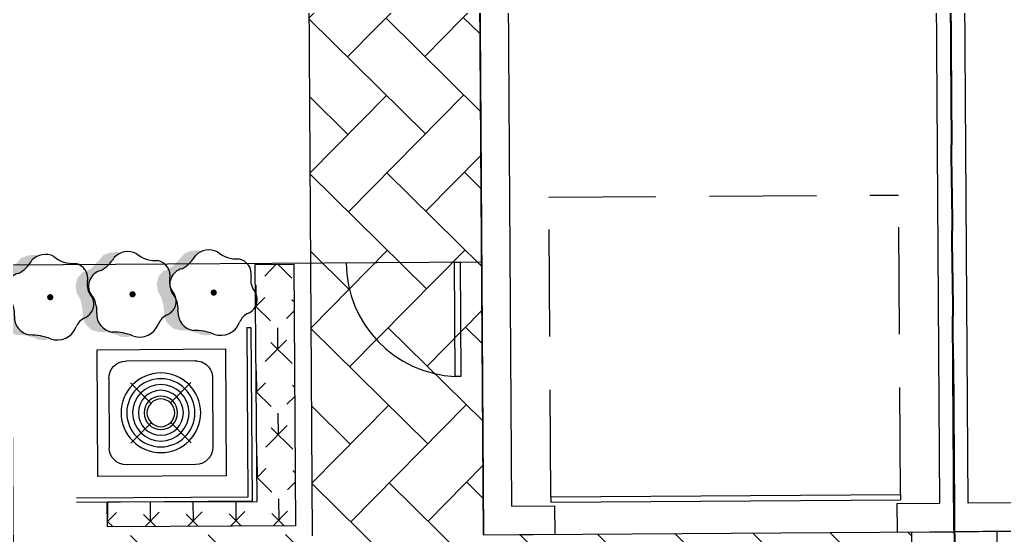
# Model space of a CAD drawing. Header units: feet. Extents: x 919634 to 928945, y 707022 to 708026.
# Drawn here: x 920428.29 to 920451.3, y 707523.48 to 707535.53 of the extents above; entities that cross this region are included whole.
import ezdxf

# ---------------------------------------------------------------- set-up
doc = ezdxf.new("R2010")
doc.units = ezdxf.units.FT
doc.header["$LTSCALE"] = 20
doc.header["$MEASUREMENT"] = 0
doc.linetypes.add('Site Plan$0$HIDDEN2', pattern=[0.1875, 0.125, -0.0625])
doc.linetypes.add('Site Plan$0$PHANTOM2', pattern=[1.25, 0.625, -0.125, 0.125, -0.125, 0.125, -0.125])
for name, color, linetype in [('-u-site-xref', 7, 'Continuous'), ('Site Plan$0$-u-site-bldg_interior', 252, 'Continuous'), ('Site Plan$0$-u-site-fence', 4, 'Site Plan$0$FENCELINE1'), ('Site Plan$0$A-DOOR-EXT_WINDOWS', 253, 'Continuous'), ('Site Plan$0$A-HVAC-EXT', 253, 'Continuous'), ('Site Plan$0$SP-BLDG-ROOF ABOVE', 4, 'Site Plan$0$HIDDEN2'), ('Site Plan$0$SP-LOT PAVERS', 254, 'Continuous'), ('x-RL TH6-LP Block$0$LK-SHRB-035M', 253, 'Continuous'), ('x-RL TH6-LP Block$0$LK-SHRB-TRNK', 253, 'Continuous'), ('x-RL TH6-LP Block$0$LP-PATT-SHAR', 253, 'Continuous'), ('x-RL TH6-LP Block$0$LP-SHAR-BRDR-CONT', 253, 'Continuous'), ('x-RL TH6-LP Block$0$LP-SHRB', 253, 'Continuous')]:
    doc.layers.add(name, color=color, linetype=linetype)
for name, color, linetype, lineweight in [('Site Plan$0$SP-LOT LINES', 252, 'Site Plan$0$PHANTOM2', 40), ('Site Plan$0$SP-SIDEWALK', 2, 'Continuous', 25), ('SP-BUILDING-FOOTPRINT', 1, 'Continuous', 25)]:
    doc.layers.add(name, color=color, linetype=linetype, lineweight=lineweight)
doc.layers.add('x-RL TH6-LP Block$0$LK-SHRB-SHAD', color=253, linetype='Continuous', plot=False)
doc.layers.get('-u-site-xref').off()
doc.linetypes.add('Site Plan$0$FENCELINE1', pattern='A,0.25,-0.1,[133,ltypeshp.shx,S=0.1,R=0,X=-0.1,Y=0],-0.1,1', length=1.45)
pattern_1 = [(315.4182178492434, (4.999891299521551, 0.0329695928376168), (1.810145136983853, 0.01321298806884015), [3.84, -1.28]), (45.41821784924338, (5.911570362129707, -0.8654964817005141), (1.810145136983853, 0.01321298806884), [3.84, -1.28])]

# ---------------------------------------------------------------- blocks, each defined once
blk = doc.blocks.new('Site Plan$0$A$C11AE1C12')
at = {"layer": 'Site Plan$0$A-HVAC-EXT'}
for p, q in [((44.00000011394877, 44.54105635897122), (1.139487721957266e-07, 44.54105635897122)), ((1.139487721957266e-07, 44.54105635897122), (1.139487721957266e-07, 2.501133167243097e-06)), ((44.00000011394877, 2.501133167243097e-06), (44.00000011394877, 44.54105635897122)), ((34.00000011394877, 40.00000250113317), (10.00000011394877, 40.00000250113317)), ((4.000000113948772, 34.00000250113317), (4.000000113948772, 10.00000250113317)), ((18.5977306969362, 25.40227191814392), (11.52666288505861, 32.47333973002787)), ((25.40226953096135, 25.40227191814392), (32.47333734284621, 32.47333973002787)), ((40.00000011394877, 34.00000250113317), (40.00000011394877, 10.00000250113317)), ((11.52666288505861, 11.52666527223846), (18.5977306969362, 18.59773308412241)), ((32.47333734284621, 11.52666527223846), (25.40226953096135, 18.59773308412241)), ((34.00000011394877, 4.000002501133167), (10.00000011394877, 4.000002501133167)), ((1.139487721957266e-07, 2.501133167243097e-06), (44.00000011394877, 2.501133167243097e-06))]:
    blk.add_line(p, q, dxfattribs=at)
for radius in [13.81153555240985, 11.81153555240985, 9.81153555240985, 7.81153555240985, 5.81153555240985, 4.81153555240985]:
    blk.add_circle((22.00000011394877, 22.00000250113317), radius, dxfattribs=at)
for centre, start, end in [((10.00000011394877, 34.00000250113317), 90, 180), ((34.00000011394877, 34.00000250113317), 0, 90), ((10.00000011394877, 10.00000250113317), 180, 270), ((34.00000011394877, 10.00000250113317), 270, 0)]:
    blk.add_arc(centre, 6, start, end, dxfattribs=at)
blk = doc.blocks.new('Site Plan$0$A$C05C92244')
at = {"layer": 'Site Plan$0$A-DOOR-EXT_WINDOWS'}
blk.add_lwpolyline([(32.00389335552609, 32.04769828175449), (32.00389335552609, 0.04381521808500111), (30.40369920234298, 0.04381521808500111), (30.40369920234298, 32.04769828175449)], close=True, dxfattribs=at)
blk.add_arc((32.07979910527501, 32.07980389018303), 32.07980487913881, 180.0573418751565, 267.0050566959838, dxfattribs=at)
blk = doc.blocks.new('Site Plan')
at = {"layer": 'Site Plan$0$SP-LOT PAVERS'}
h = blk.add_hatch(dxfattribs=at)
h.set_pattern_fill('AR-HBONE', color=256, scale=0.32, angle=-89.58178215075662)
h.set_pattern_definition(pattern_1)
h.paths.add_polyline_path([(920470.123947991, 707523.7336559321), (920470.2544560039, 707503.7340414271), (920451.2548605248, 707503.6100590647), (920451.1246747758, 707523.570314048), (920461.1245246998, 707523.635568333), (920460.9922571497, 707543.8851363609), (920471.6587608678, 707543.9547409129), (920471.6870372839, 707539.6215401548), (920465.0205611553, 707539.5780378886), (920465.1241669917, 707523.701029729)])
h = blk.add_hatch(dxfattribs=at)
h.set_pattern_fill('AR-HBONE', color=256, scale=0.32, angle=-89.58178215075662)
h.set_pattern_definition(pattern_1)
h.paths.add_polyline_path([(920430.1209124555, 707523.4726150662), (920430.2552436795, 707503.4730255099), (920449.25490234, 707503.5971256745), (920449.124717357, 707523.557263273), (920439.1248008957, 707523.4920085538), (920438.9925950991, 707543.7415769846), (920428.3261580808, 707543.6719728678), (920428.3544989108, 707539.3387322123), (920435.0209750395, 707539.3822344785), (920435.1245806129, 707523.5052666351)])
at = {"layer": 'Site Plan$0$-u-site-bldg_interior'}
for p, q in [((920449.7869545071, 707524.2282655797, 1.216385633745747e-07), (920449.4212116434, 707580.2664354418, 1.216385633745747e-07)), ((920450.453734874, 707524.2326166725, 1.216385633745747e-07), (920450.0879920103, 707580.2707865346, 1.216385633745747e-07)), ((920439.124865198, 707523.4920089734, 1.216385633745747e-07), (920439.0161972857, 707540.1348972355, 1.216385633745747e-07)), ((920439.7871674128, 707524.1630117047, 1.216385633745747e-07), (920439.6828497588, 707540.1392474939, 1.216385633745747e-07)), ((920440.7024551074, 707524.3773222077, 1.216385633745747e-07), (920448.868947901, 707524.4306128722, 1.216385633745747e-07)), ((920440.7024551074, 707524.3773222077, 1.216385633745747e-07), (920440.7032707807, 707524.252324869, 1.216385633745747e-07)), ((920440.7032707807, 707524.252324869, 1.216385633745747e-07), (920448.8697635744, 707524.3056155336, 1.216385633745747e-07)), ((920448.868947901, 707524.4306128722, 1.216385633745747e-07), (920448.8697635744, 707524.3056155336, 1.216385633745747e-07)), ((920439.7871674128, 707524.1630117047, 1.216385633745747e-07), (920440.7871461222, 707524.1695370921, 1.216385633745747e-07)), ((920440.7871461222, 707524.1695370921, 1.216385633745747e-07), (920440.7914963806, 707523.5028846193, 1.216385633745747e-07)), ((920448.7869757976, 707524.2217401922, 1.216385633745747e-07), (920449.7869545071, 707524.2282655797, 1.216385633745747e-07)), ((920448.7869757976, 707524.2217401922, 1.216385633745747e-07), (920448.791326056, 707523.5550877192, 1.216385633745747e-07)), ((920451.4537135835, 707524.23914206, 1.216385633745747e-07), (920450.453734874, 707524.2326166725, 1.216385633745747e-07)), ((920439.124865198, 707523.4920089734, 1.216385633745747e-07), (920440.7914963806, 707523.5028846193, 1.216385633745747e-07)), ((920448.791326056, 707523.5550877192, 1.216385633745747e-07), (920450.1246310018, 707523.5637882359, 1.216385633745747e-07)), ((920451.4580638418, 707523.5724895871, 1.216385633745747e-07), (920450.124758896, 707523.5637890705, 1.216385633745747e-07))]:
    blk.add_line(p, q, dxfattribs=at)
at = {"layer": 'Site Plan$0$-u-site-fence', "ltscale": 0.15}
blk.add_line((920439.0833590649, 707529.8616453941, 1.216385674786611e-07), (920428.0836721228, 707529.7898666462, 1.216385674786611e-07), dxfattribs=at)
at = {"layer": 'Site Plan$0$SP-BLDG-ROOF ABOVE'}
for p, q in [((920440.6567773948, 707531.3771731737, 1.216385633745747e-07), (920448.8232701884, 707531.4304638383, 1.216385633745747e-07)), ((920448.868947901, 707524.4306128722, 1.216385633745747e-07), (920448.8232701884, 707531.4304638383, 1.216385633745747e-07)), ((920440.7024551074, 707524.3773222077, 1.216385633745747e-07), (920440.6567773948, 707531.3771731737, 1.216385633745747e-07))]:
    blk.add_line(p, q, dxfattribs=at)
at = {"layer": 'Site Plan$0$SP-LOT LINES', "ltscale": 0.4, "elevation": 1.216385674786611e-07}
for points in [[(920449.6414953902, 707597.6015323638), (920471.6410269977, 707597.7450908888), (920472.2544134229, 707503.7470922022), (920450.2548818154, 707503.6035336772)], [(920449.6414953902, 707597.6015323638), (920427.6419637827, 707597.4579738388), (920428.2553502079, 707503.4599751522), (920450.2548818154, 707503.6035336772)]]:
    blk.add_lwpolyline(points, close=True, dxfattribs=at)
at = {"layer": 'Site Plan$0$SP-LOT LINES', "ltscale": 0.4, "elevation": -0.0002835564670585764}
blk.add_lwpolyline([(920449.6369344163, 707597.6001812386), (920450.2567582887, 707503.6029030458)], dxfattribs=at)
at = {"layer": 'Site Plan$0$SP-SIDEWALK'}
for p, q in [((920435.0209750395, 707539.3822344785, 1.216385633745747e-07), (920435.1248374567, 707523.4659067636, 1.216385675791125e-07)), ((920433.593138279, 707528.3360347897, 1.216385676412733e-07), (920433.69313615, 707528.3366873284, 1.216385676412733e-07)), ((920433.593138279, 707528.3360347897, 1.216385676412733e-07), (920433.6190006905, 707524.3727665772, 1.216385676412733e-07)), ((920433.69313615, 707528.3366873284, 1.216385676412733e-07), (920433.7196511002, 707524.273421245, 1.216385676412733e-07)), ((920433.6190006905, 707524.3727665772, 1.216385676412733e-07), (920429.6190288614, 707524.3466646553, 1.216385676412733e-07)), ((920433.7196511002, 707524.273421245, 1.216385676412733e-07), (920429.6196814001, 707524.2466667843, 1.216385676412733e-07)), ((920449.124717357, 707523.5572632732, 1.216385633032633e-07), (920449.254903106, 707503.5970082897, 1.216385674786611e-07)), ((920451.1246747758, 707523.5703140481, 1.216385633032633e-07), (920451.2548605248, 707503.6100590647, 1.216385674786611e-07))]:
    blk.add_line(p, q, dxfattribs=at)
at = {"layer": 'Site Plan$0$-u-site-fence', "xscale": 0.08333333333333331, "yscale": 0.08333333333333331, "zscale": 0.08333333333333331, "rotation": 0.3738798169185573}
blk.add_blockref('Site Plan$0$A$C05C92244', (920435.9338102416, 707527.1703945459, 1.216385674786611e-07), dxfattribs=at)
at = {"layer": 'Site Plan$0$A-HVAC-EXT', "extrusion": (0, 0, -1), "xscale": 0.06735359270068558, "yscale": 0.06735359270068558, "zscale": -0.06735359270068556, "rotation": 89.62612018308143}
blk.add_blockref('Site Plan$0$A$C11AE1C12', (-920430.1158123454, 707524.8499170669, -1.216385676412733e-07), dxfattribs=at)
blk = doc.blocks.new('x-RL TH6-LP Block$0$SHRUB-LRG-003')
at = {"layer": 'x-RL TH6-LP Block$0$LK-SHRB-SHAD'}
blk.add_hatch(color=256, dxfattribs=at).paths.add_polyline_path([(0.5823448908860502, 0.3294315330898989), (0.5474295743357604, 0.3798421583341067), (0.4893238386986631, 0.4296183674934504), (0.400550371658305, 0.4519936910694149), (0.3208870769566605, 0.4544816724315837), (0.2860343821121365, 0.4594576421304382), (0.2561606452339937, 0.4694095780408851), (0.2486922110144558, 0.4718975594030503), (0.1889447372581845, 0.4868254650123554), (0.1590710003800417, 0.5067293333459943), (0.11923935302916, 0.511705303044856), (0.1018130083369986, 0.5141932878942725), (0.07193927145885759, 0.5141932878942725), (0.007212845196280071, 0.5017533671343983), (0.08312134347994338, 0.472746950344888, 0.0648646510172338), (0.2481422112722598, 0.4529773142842117, -0.006063235190741959), (0.2533806476452352, 0.4520754065480297), (0.2561606452339902, 0.4519936910694149), (0.2585664089195543, 0.4510528702587173, -0.1298769770943451), (0.3586502616521212, 0.400835352371999), (0.368187158527018, 0.3947700604561533), (0.4129977638442224, 0.342522399541739), (0.4175474829881125, 0.3167561325976109, -0.1111018158062776), (0.4322477985017148, 0.2216692041627049, 0.003608637105293954), (0.431885593835192, 0.2171288508789928), (0.4421116295042538, 0.1115232379830715, 0.01201918114312195), (0.4464416540740839, 0.0969859283029848), (0.4827031480732327, 0.02903643405529621), (0.4970634082651255, 0.001177367000945395, 0.007063647914282343), (0.5026189744786382, -0.00579533988766201, -0.04880061465009704), (0.518194794484776, -0.03981776106626), (0.5250242771372431, -0.05306703459047668), (0.5250242771372431, -0.06513047457167076, -0.09793779078480093), (0.5250242771372431, -0.1396888812866095), (0.5250242771372431, -0.1575623564192981), (0.5158012560104854, -0.1715592789416718, -0.1076578746823846), (0.4707952584374393, -0.2398607012645968), (0.4578083691614321, -0.2595696968859471), (0.370676634780164, -0.2919134859794639), (0.2686080374199129, -0.3665530000769373), (0.2138395216300193, -0.4511444535721196), (0.1441341374010587, -0.5009041296371031), (0.1864552610050332, -0.51085606554755), (0.258650126947229, -0.5058800993359576), (0.344995822146057, -0.4763531505789693), (0.4105082821309782, -0.4038727588693121), (0.5001294927654047, -0.3118173578003578), (0.6071770480920389, -0.2620576782481194), (0.6619994876735564, -0.2016774924870717), (0.6854234018013692, -0.1064774068995753), (0.6719034798147039, -0.01823526064753622), (0.6270928744974942, 0.06138022314879166), (0.6046875718388893, 0.1658755449776095), (0.597219137619355, 0.2629069157454111)])
at = {"layer": 'x-RL TH6-LP Block$0$LK-SHRB-035M'}
for centre, radius, start, end in [((-0.08377323303944628, 0.2740128446012911), 0.2410148314504328, 69.66030257962692, 159.1136661743777), ((0.2415069132607339, 1.096206151856169), 0.643263060235758, 247.94846777484, 270.5910199691075), ((-0.4874905437243253, 0.4274506444509889), 0.1908777990837059, 291.9961274456699, 339.2865678889345), ((0.2135752346658641, 0.2365424991404126), 0.219177793304975, 356.1089469460938, 80.92588036899473), ((-0.344252865652015, 0.08553475810634126), 0.1798612492954901, 113.5090499786346, 209.6004086586038), ((0.7466102499786107, 0.1943064552262719), 0.315551059145618, 175.025396269356, 219.3558172424028), ((-0.6576237495174588, -0.1441039940954916), 0.2108728950657779, 348.5773534052316, 41.88863027199043), ((0.3365289680545622, -0.1024096779291419), 0.1921463519017287, 283.2700858267119, 30.18650749245084), ((-0.2650016799213013, -0.2198436052661243), 0.189005064244361, 169.6436695143775, 258.5100727003759), ((0.5861506970211963, -0.6644766057150449), 0.4288702278534303, 119.0130174089596, 149.3178692318652), ((-0.2765590912944358, -0.7487424786725079), 0.3446705058437789, 48.53128869969252, 94.3414469668017), ((0.05444515316131593, -0.2900011770142932), 0.2252759235935523, 242.8610345167374, 316.301893373953)]:
    blk.add_arc(centre, radius, start, end, dxfattribs=at)
at = {"layer": 'x-RL TH6-LP Block$0$LK-SHRB-TRNK', "const_width": 0.0375}
blk.add_lwpolyline([(-0.01875000000000071, 0, 1), (0.01875000000000071, 0, 1)], format="xyb", close=True, dxfattribs=at)
blk = doc.blocks.new('x-RL TH6-LP Block', base_point=(1241.69948305884, -21.8293156442694))
at = {"layer": 'x-RL TH6-LP Block$0$LP-PATT-SHAR'}
h = blk.add_hatch(dxfattribs=at)
h.set_pattern_fill('LAFX-A435-CHAINLINK', color=256, scale=10, pattern_type=2)
h.set_pattern_definition([(45, (1332.422189784922, 45.85677335253356), (0, 10.0000000000064), [0.7071099999999999, -13.4350288425]), (45, (1330.422189784922, 45.85677335253356), (0, 10.0000000000064), [0.7071099999999999, -13.4350288425]), (45, (1332.422189784922, 47.85677335253356), (0, 10.0000000000064), [0.7071099999999999, -13.4350288425]), (45, (1331.922189784922, 48.85677335253356), (0, 10.0000000000064), [0.7071099999999999, -13.4350288425]), (45, (1328.422189784922, 45.85677335253356), (0, 10.0000000000064), [0.7071099999999999, -13.4350288425]), (45, (1330.422189784922, 47.85677335253356), (0, 10.0000000000064), [0.7071099999999999, -13.4350288425]), (45, (1332.422189784922, 49.85677335253356), (0, 10.0000000000064), [0.7071099999999999, -13.4350288425]), (45, (1330.922189784922, 48.85677335253356), (0, 10.0000000000064), [0.7071099999999999, -13.4350288425]), (45, (1331.922189784922, 50.85677335253356), (0, 10.0000000000064), [0.7071099999999999, -13.4350288425]), (45, (1329.922189784922, 48.85677335253356), (0, 10.0000000000064), [0.7071099999999999, -13.4350288425]), (45, (1328.422189784922, 47.85677335253356), (0, 10.0000000000064), [0.7071099999999999, -13.4350288425]), (45, (1330.422189784922, 49.85677335253356), (0, 10.0000000000064), [0.7071099999999999, -13.4350288425]), (45, (1332.422189784922, 51.85677335253356), (0, 10.0000000000064), [0.7071099999999999, -13.4350288425]), (45, (1328.922189784922, 48.85677335253356), (0, 10.0000000000064), [0.7071099999999999, -13.4350288425]), (45, (1330.922189784922, 50.85677335253356), (0, 10.0000000000064), [0.7071099999999999, -13.4350288425]), (45, (1329.922189784922, 50.85677335253356), (0, 10.0000000000064), [0.7071099999999999, -13.4350288425]), (45, (1331.922189784922, 52.85677335253356), (0, 10.0000000000064), [0.7071099999999999, -13.4350288425]), (45, (1328.422189784922, 49.85677335253356), (0, 10.0000000000064), [0.7071099999999999, -13.4350288425]), (45, (1330.422189784922, 51.85677335253356), (0, 10.0000000000064), [0.7071099999999999, -13.4350288425]), (45, (1328.922189784922, 50.85677335253356), (0, 10.0000000000064), [0.7071099999999999, -13.4350288425]), (45, (1330.922189784922, 52.85677335253356), (0, 10.0000000000064), [0.7071099999999999, -13.4350288425]), (45, (1331.922189784922, 54.85677335253356), (0, 10.0000000000064), [0.7071099999999999, -13.4350288425]), (45, (1329.922189784922, 52.85677335253356), (0, 10.0000000000064), [0.7071099999999999, -13.4350288425]), (45, (1328.422189784922, 51.85677335253356), (0, 10.0000000000064), [0.7071099999999999, -13.4350288425]), (45, (1328.922189784922, 52.85677335253356), (0, 10.0000000000064), [0.7071099999999999, -13.4350288425]), (45, (1330.922189784922, 54.85677335253356), (0, 10.0000000000064), [0.7071099999999999, -13.4350288425]), (45, (1329.922189784922, 54.85677335253356), (0, 10.0000000000064), [0.7071099999999999, -13.4350288425]), (45, (1328.422189784922, 53.85677335253356), (0, 10.0000000000064), [0.7071099999999999, -13.4350288425]), (45, (1328.922189784922, 54.85677335253356), (0, 10.0000000000064), [0.7071099999999999, -13.4350288425]), (45, (1327.422189784922, 53.85677335253356), (0, 10.0000000000064), [0.7071099999999999, -13.4350288425]), (45, (1331.922189784922, 46.85677335253356), (0, 10.0000000000064), [0.7071099999999999, -13.4350288425]), (45, (1330.922189784922, 46.85677335253356), (0, 10.0000000000064), [0.7071099999999999, -13.4350288425]), (45, (1329.922189784922, 46.85677335253356), (0, 10.0000000000064), [0.7071099999999999, -13.4350288425]), (45, (1328.922189784922, 46.85677335253356), (0, 10.0000000000064), [0.7071099999999999, -13.4350288425]), (45, (1327.422189784922, 45.85677335253356), (0, 10.0000000000064), [0.7071099999999999, -13.4350288425]), (45, (1326.422189784922, 45.85677335253356), (0, 10.0000000000064), [0.7071099999999999, -13.4350288425]), (45, (1327.422189784922, 47.85677335253356), (0, 10.0000000000064), [0.7071099999999999, -13.4350288425]), (45, (1325.422189784922, 45.85677335253356), (0, 10.0000000000064), [0.7071099999999999, -13.4350288425]), (45, (1327.922189784922, 48.85677335253356), (0, 10.0000000000064), [0.7071099999999999, -13.4350288425]), (45, (1326.422189784922, 47.85677335253356), (0, 10.0000000000064), [0.7071099999999999, -13.4350288425]), (45, (1324.422189784922, 45.85677335253356), (0, 10.0000000000064), [0.7071099999999999, -13.4350288425]), (45, (1326.922189784922, 48.85677335253356), (0, 10.0000000000064), [0.7071099999999999, -13.4350288425]), (45, (1327.422189784922, 49.85677335253356), (0, 10.0000000000064), [0.7071099999999999, -13.4350288425]), (45, (1325.422189784922, 47.85677335253356), (0, 10.0000000000064), [0.7071099999999999, -13.4350288425]), (45, (1323.422189784922, 45.85677335253356), (0, 10.0000000000064), [0.7071099999999999, -13.4350288425]), (45, (1327.922189784922, 50.85677335253356), (0, 10.0000000000064), [0.7071099999999999, -13.4350288425]), (45, (1325.922189784922, 48.85677335253356), (0, 10.0000000000064), [0.7071099999999999, -13.4350288425]), (45, (1326.422189784922, 49.85677335253356), (0, 10.0000000000064), [0.7071099999999999, -13.4350288425]), (45, (1324.422189784922, 47.85677335253356), (0, 10.0000000000064), [0.7071099999999999, -13.4350288425]), (45, (1326.922189784922, 50.85677335253356), (0, 10.0000000000064), [0.7071099999999999, -13.4350288425]), (45, (1324.922189784922, 48.85677335253356), (0, 10.0000000000064), [0.7071099999999999, -13.4350288425]), (45, (1327.422189784922, 51.85677335253356), (0, 10.0000000000064), [0.7071099999999999, -13.4350288425]), (45, (1325.422189784922, 49.85677335253356), (0, 10.0000000000064), [0.7071099999999999, -13.4350288425]), (45, (1323.422189784922, 47.85677335253356), (0, 10.0000000000064), [0.7071099999999999, -13.4350288425]), (45, (1327.922189784922, 52.85677335253356), (0, 10.0000000000064), [0.7071099999999999, -13.4350288425]), (45, (1325.922189784922, 50.85677335253356), (0, 10.0000000000064), [0.7071099999999999, -13.4350288425]), (45, (1323.922189784922, 48.85677335253356), (0, 10.0000000000064), [0.7071099999999999, -13.4350288425]), (45, (1326.422189784922, 51.85677335253356), (0, 10.0000000000064), [0.7071099999999999, -13.4350288425]), (45, (1324.422189784922, 49.85677335253356), (0, 10.0000000000064), [0.7071099999999999, -13.4350288425]), (45, (1326.922189784922, 52.85677335253356), (0, 10.0000000000064), [0.7071099999999999, -13.4350288425]), (45, (1324.922189784922, 50.85677335253356), (0, 10.0000000000064), [0.7071099999999999, -13.4350288425]), (45, (1322.922189784922, 48.85677335253356), (0, 10.0000000000064), [0.7071099999999999, -13.4350288425]), (45, (1325.422189784922, 51.85677335253356), (0, 10.0000000000064), [0.7071099999999999, -13.4350288425]), (45, (1323.422189784922, 49.85677335253356), (0, 10.0000000000064), [0.7071099999999999, -13.4350288425]), (45, (1327.922189784922, 54.85677335253356), (0, 10.0000000000064), [0.7071099999999999, -13.4350288425]), (45, (1325.922189784922, 52.85677335253356), (0, 10.0000000000064), [0.7071099999999999, -13.4350288425]), (45, (1323.922189784922, 50.85677335253356), (0, 10.0000000000064), [0.7071099999999999, -13.4350288425]), (45, (1324.422189784922, 51.85677335253356), (0, 10.0000000000064), [0.7071099999999999, -13.4350288425]), (45, (1326.922189784922, 54.85677335253356), (0, 10.0000000000064), [0.7071099999999999, -13.4350288425]), (45, (1324.922189784922, 52.85677335253356), (0, 10.0000000000064), [0.7071099999999999, -13.4350288425]), (45, (1322.922189784922, 50.85677335253356), (0, 10.0000000000064), [0.7071099999999999, -13.4350288425]), (45, (1323.422189784922, 51.85677335253356), (0, 10.0000000000064), [0.7071099999999999, -13.4350288425]), (45, (1325.922189784922, 54.85677335253356), (0, 10.0000000000064), [0.7071099999999999, -13.4350288425]), (45, (1323.922189784922, 52.85677335253356), (0, 10.0000000000064), [0.7071099999999999, -13.4350288425]), (45, (1324.422189784922, 53.85677335253356), (0, 10.0000000000064), [0.7071099999999999, -13.4350288425]), (45, (1324.922189784922, 54.85677335253356), (0, 10.0000000000064), [0.7071099999999999, -13.4350288425]), (45, (1322.922189784922, 52.85677335253356), (0, 10.0000000000064), [0.7071099999999999, -13.4350288425]), (45, (1323.422189784922, 53.85677335253356), (0, 10.0000000000064), [0.7071099999999999, -13.4350288425]), (45, (1323.922189784922, 54.85677335253356), (0, 10.0000000000064), [0.7071099999999999, -13.4350288425]), (45, (1322.922189784922, 54.85677335253356), (0, 10.0000000000064), [0.7071099999999999, -13.4350288425]), (45, (1327.922189784922, 46.85677335253356), (0, 10.0000000000064), [0.7071099999999999, -13.4350288425]), (45, (1326.922189784922, 46.85677335253356), (0, 10.0000000000064), [0.7071099999999999, -13.4350288425]), (45, (1325.922189784922, 46.85677335253356), (0, 10.0000000000064), [0.7071099999999999, -13.4350288425]), (45, (1324.922189784922, 46.85677335253356), (0, 10.0000000000064), [0.7071099999999999, -13.4350288425]), (45, (1323.922189784922, 46.85677335253356), (0, 10.0000000000064), [0.7071099999999999, -13.4350288425]), (45, (1322.922189784922, 46.85677335253356), (0, 10.0000000000064), [0.7071099999999999, -13.4350288425]), (45, (1331.422189784922, 45.85677335253356), (0, 10.0000000000064), [0.7071099999999999, -13.4350288425]), (45, (1331.422189784922, 47.85677335253356), (0, 10.0000000000064), [0.7071099999999999, -13.4350288425]), (45, (1329.422189784922, 45.85677335253356), (0, 10.0000000000064), [0.7071099999999999, -13.4350288425]), (45, (1331.422189784922, 49.85677335253356), (0, 10.0000000000064), [0.7071099999999999, -13.4350288425]), (45, (1329.422189784922, 47.85677335253356), (0, 10.0000000000064), [0.7071099999999999, -13.4350288425]), (45, (1331.422189784922, 51.85677335253356), (0, 10.0000000000064), [0.7071099999999999, -13.4350288425]), (45, (1329.422189784922, 49.85677335253356), (0, 10.0000000000064), [0.7071099999999999, -13.4350288425]), (45, (1332.422189784922, 53.85677335253356), (0, 10.0000000000064), [0.7071099999999999, -13.4350288425]), (45, (1331.422189784922, 53.85677335253356), (0, 10.0000000000064), [0.7071099999999999, -13.4350288425]), (45, (1329.422189784922, 51.85677335253356), (0, 10.0000000000064), [0.7071099999999999, -13.4350288425]), (45, (1330.422189784922, 53.85677335253356), (0, 10.0000000000064), [0.7071099999999999, -13.4350288425]), (45, (1329.422189784922, 53.85677335253356), (0, 10.0000000000064), [0.7071099999999999, -13.4350288425]), (45, (1326.422189784922, 53.85677335253356), (0, 10.0000000000064), [0.7071099999999999, -13.4350288425]), (45, (1325.422189784922, 53.85677335253356), (0, 10.0000000000064), [0.7071099999999999, -13.4350288425]), (90, (1332.922189784922, 54.35677335253356), (-10, 6.123233995736766e-16), [0.5, -9.5]), (90, (1332.922189784922, 46.35677335253356), (-10, 6.123233995736766e-16), [0.5, -9.5]), (90, (1332.922189784922, 48.35677335253356), (-10, 6.123233995736766e-16), [0.5, -9.5]), (90, (1332.922189784922, 50.35677335253356), (-10, 6.123233995736766e-16), [0.5, -9.5]), (90, (1332.922189784922, 52.35677335253356), (-10, 6.123233995736766e-16), [0.5, -9.5]), (90, (1332.422189784922, 47.35677335253356), (-10, 6.123233995736766e-16), [0.5, -9.5]), (90, (1332.422189784922, 49.35677335253356), (-10, 6.123233995736766e-16), [0.5, -9.5]), (90, (1332.422189784922, 51.35677335253356), (-10, 6.123233995736766e-16), [0.5, -9.5]), (90, (1332.422189784922, 53.35677335253356), (-10, 6.123233995736766e-16), [0.5, -9.5]), (90, (1332.422189784922, 55.35677335253356), (-10, 6.123233995736766e-16), [0.5, -9.5]), (90, (1331.922189784922, 46.35677335253356), (-10, 6.123233995736766e-16), [0.5, -9.5]), (90, (1331.922189784922, 48.35677335253356), (-10, 6.123233995736766e-16), [0.5, -9.5]), (90, (1331.922189784922, 50.35677335253356), (-10, 6.123233995736766e-16), [0.5, -9.5]), (90, (1331.922189784922, 52.35677335253356), (-10, 6.123233995736766e-16), [0.5, -9.5]), (90, (1331.922189784922, 54.35677335253356), (-10, 6.123233995736766e-16), [0.5, -9.5]), (90, (1331.922189784922, 46.35677335253356), (-10, 6.123233995736766e-16), [0.5, -9.5]), (90, (1331.922189784922, 48.35677335253356), (-10, 6.123233995736766e-16), [0.5, -9.5]), (90, (1331.922189784922, 50.35677335253356), (-10, 6.123233995736766e-16), [0.5, -9.5]), (90, (1331.922189784922, 52.35677335253356), (-10, 6.123233995736766e-16), [0.5, -9.5]), (90, (1331.922189784922, 54.35677335253356), (-10, 6.123233995736766e-16), [0.5, -9.5]), (90, (1331.422189784922, 47.35677335253356), (-10, 6.123233995736766e-16), [0.5, -9.5]), (90, (1331.422189784922, 49.35677335253356), (-10, 6.123233995736766e-16), [0.5, -9.5]), (90, (1331.422189784922, 51.35677335253356), (-10, 6.123233995736766e-16), [0.5, -9.5]), (90, (1331.422189784922, 53.35677335253356), (-10, 6.123233995736766e-16), [0.5, -9.5]), (90, (1331.422189784922, 55.35677335253356), (-10, 6.123233995736766e-16), [0.5, -9.5]), (90, (1330.922189784922, 46.35677335253356), (-10, 6.123233995736766e-16), [0.5, -9.5]), (90, (1330.922189784922, 46.35677335253356), (-10, 6.123233995736766e-16), [0.5, -9.5]), (90, (1330.922189784922, 48.35677335253356), (-10, 6.123233995736766e-16), [0.5, -9.5]), (90, (1330.922189784922, 48.35677335253356), (-10, 6.123233995736766e-16), [0.5, -9.5]), (90, (1330.922189784922, 50.35677335253356), (-10, 6.123233995736766e-16), [0.5, -9.5]), (90, (1330.922189784922, 50.35677335253356), (-10, 6.123233995736766e-16), [0.5, -9.5]), (90, (1330.922189784922, 52.35677335253356), (-10, 6.123233995736766e-16), [0.5, -9.5]), (90, (1330.922189784922, 52.35677335253356), (-10, 6.123233995736766e-16), [0.5, -9.5]), (90, (1330.922189784922, 54.35677335253356), (-10, 6.123233995736766e-16), [0.5, -9.5]), (90, (1330.922189784922, 54.35677335253356), (-10, 6.123233995736766e-16), [0.5, -9.5]), (90, (1330.422189784922, 47.35677335253356), (-10, 6.123233995736766e-16), [0.5, -9.5]), (90, (1330.422189784922, 49.35677335253356), (-10, 6.123233995736766e-16), [0.5, -9.5]), (90, (1330.422189784922, 51.35677335253356), (-10, 6.123233995736766e-16), [0.5, -9.5]), (90, (1330.422189784922, 53.35677335253356), (-10, 6.123233995736766e-16), [0.5, -9.5]), (90, (1330.422189784922, 55.35677335253356), (-10, 6.123233995736766e-16), [0.5, -9.5]), (90, (1329.922189784922, 46.35677335253356), (-10, 6.123233995736766e-16), [0.5, -9.5]), (90, (1329.922189784922, 46.35677335253356), (-10, 6.123233995736766e-16), [0.5, -9.5]), (90, (1329.922189784922, 48.35677335253356), (-10, 6.123233995736766e-16), [0.5, -9.5]), (90, (1329.922189784922, 48.35677335253356), (-10, 6.123233995736766e-16), [0.5, -9.5]), (90, (1329.922189784922, 50.35677335253356), (-10, 6.123233995736766e-16), [0.5, -9.5]), (90, (1329.922189784922, 50.35677335253356), (-10, 6.123233995736766e-16), [0.5, -9.5]), (90, (1329.922189784922, 52.35677335253356), (-10, 6.123233995736766e-16), [0.5, -9.5]), (90, (1329.922189784922, 52.35677335253356), (-10, 6.123233995736766e-16), [0.5, -9.5]), (90, (1329.922189784922, 54.35677335253356), (-10, 6.123233995736766e-16), [0.5, -9.5]), (90, (1329.922189784922, 54.35677335253356), (-10, 6.123233995736766e-16), [0.5, -9.5]), (90, (1329.422189784922, 47.35677335253356), (-10, 6.123233995736766e-16), [0.5, -9.5]), (90, (1329.422189784922, 49.35677335253356), (-10, 6.123233995736766e-16), [0.5, -9.5]), (90, (1329.422189784922, 51.35677335253356), (-10, 6.123233995736766e-16), [0.5, -9.5]), (90, (1329.422189784922, 53.35677335253356), (-10, 6.123233995736766e-16), [0.5, -9.5]), (90, (1329.422189784922, 55.35677335253356), (-10, 6.123233995736766e-16), [0.5, -9.5]), (90, (1328.922189784922, 46.35677335253356), (-10, 6.123233995736766e-16), [0.5, -9.5]), (90, (1328.922189784922, 46.35677335253356), (-10, 6.123233995736766e-16), [0.5, -9.5]), (90, (1328.922189784922, 48.35677335253356), (-10, 6.123233995736766e-16), [0.5, -9.5]), (90, (1328.922189784922, 48.35677335253356), (-10, 6.123233995736766e-16), [0.5, -9.5]), (90, (1328.922189784922, 50.35677335253356), (-10, 6.123233995736766e-16), [0.5, -9.5]), (90, (1328.922189784922, 50.35677335253356), (-10, 6.123233995736766e-16), [0.5, -9.5]), (90, (1328.922189784922, 52.35677335253356), (-10, 6.123233995736766e-16), [0.5, -9.5]), (90, (1328.922189784922, 52.35677335253356), (-10, 6.123233995736766e-16), [0.5, -9.5]), (90, (1328.922189784922, 54.35677335253356), (-10, 6.123233995736766e-16), [0.5, -9.5]), (90, (1328.922189784922, 54.35677335253356), (-10, 6.123233995736766e-16), [0.5, -9.5]), (90, (1328.422189784922, 47.35677335253356), (-10, 6.123233995736766e-16), [0.5, -9.5]), (90, (1328.422189784922, 49.35677335253356), (-10, 6.123233995736766e-16), [0.5, -9.5]), (90, (1328.422189784922, 51.35677335253356), (-10, 6.123233995736766e-16), [0.5, -9.5]), (90, (1328.422189784922, 53.35677335253356), (-10, 6.123233995736766e-16), [0.5, -9.5]), (90, (1328.422189784922, 55.35677335253356), (-10, 6.123233995736766e-16), [0.5, -9.5]), (90, (1327.922189784922, 46.35677335253356), (-10, 6.123233995736766e-16), [0.5, -9.5]), (90, (1327.922189784922, 48.35677335253356), (-10, 6.123233995736766e-16), [0.5, -9.5]), (90, (1327.922189784922, 50.35677335253356), (-10, 6.123233995736766e-16), [0.5, -9.5]), (90, (1327.922189784922, 52.35677335253356), (-10, 6.123233995736766e-16), [0.5, -9.5]), (90, (1327.922189784922, 54.35677335253356), (-10, 6.123233995736766e-16), [0.5, -9.5]), (90, (1327.922189784922, 46.35677335253356), (-10, 6.123233995736766e-16), [0.5, -9.5]), (90, (1327.922189784922, 48.35677335253356), (-10, 6.123233995736766e-16), [0.5, -9.5]), (90, (1327.922189784922, 50.35677335253356), (-10, 6.123233995736766e-16), [0.5, -9.5]), (90, (1327.922189784922, 52.35677335253356), (-10, 6.123233995736766e-16), [0.5, -9.5]), (90, (1327.922189784922, 54.35677335253356), (-10, 6.123233995736766e-16), [0.5, -9.5]), (90, (1327.422189784922, 47.35677335253356), (-10, 6.123233995736766e-16), [0.5, -9.5]), (90, (1327.422189784922, 49.35677335253356), (-10, 6.123233995736766e-16), [0.5, -9.5]), (90, (1327.422189784922, 51.35677335253356), (-10, 6.123233995736766e-16), [0.5, -9.5]), (90, (1327.422189784922, 53.35677335253356), (-10, 6.123233995736766e-16), [0.5, -9.5]), (90, (1327.422189784922, 55.35677335253356), (-10, 6.123233995736766e-16), [0.5, -9.5]), (90, (1326.922189784922, 46.35677335253356), (-10, 6.123233995736766e-16), [0.5, -9.5]), (90, (1326.922189784922, 48.35677335253356), (-10, 6.123233995736766e-16), [0.5, -9.5]), (90, (1326.922189784922, 50.35677335253356), (-10, 6.123233995736766e-16), [0.5, -9.5]), (90, (1326.922189784922, 52.35677335253356), (-10, 6.123233995736766e-16), [0.5, -9.5]), (90, (1326.922189784922, 54.35677335253356), (-10, 6.123233995736766e-16), [0.5, -9.5]), (90, (1326.922189784922, 46.35677335253356), (-10, 6.123233995736766e-16), [0.5, -9.5]), (90, (1326.922189784922, 48.35677335253356), (-10, 6.123233995736766e-16), [0.5, -9.5]), (90, (1326.922189784922, 50.35677335253356), (-10, 6.123233995736766e-16), [0.5, -9.5]), (90, (1326.922189784922, 52.35677335253356), (-10, 6.123233995736766e-16), [0.5, -9.5]), (90, (1326.922189784922, 54.35677335253356), (-10, 6.123233995736766e-16), [0.5, -9.5]), (90, (1326.422189784922, 47.35677335253356), (-10, 6.123233995736766e-16), [0.5, -9.5]), (90, (1326.422189784922, 49.35677335253356), (-10, 6.123233995736766e-16), [0.5, -9.5]), (90, (1326.422189784922, 51.35677335253356), (-10, 6.123233995736766e-16), [0.5, -9.5]), (90, (1326.422189784922, 53.35677335253356), (-10, 6.123233995736766e-16), [0.5, -9.5]), (90, (1326.422189784922, 55.35677335253356), (-10, 6.123233995736766e-16), [0.5, -9.5]), (90, (1325.922189784922, 46.35677335253356), (-10, 6.123233995736766e-16), [0.5, -9.5]), (90, (1325.922189784922, 46.35677335253356), (-10, 6.123233995736766e-16), [0.5, -9.5]), (90, (1325.922189784922, 48.35677335253356), (-10, 6.123233995736766e-16), [0.5, -9.5]), (90, (1325.922189784922, 48.35677335253356), (-10, 6.123233995736766e-16), [0.5, -9.5]), (90, (1325.922189784922, 50.35677335253356), (-10, 6.123233995736766e-16), [0.5, -9.5]), (90, (1325.922189784922, 50.35677335253356), (-10, 6.123233995736766e-16), [0.5, -9.5]), (90, (1325.922189784922, 52.35677335253356), (-10, 6.123233995736766e-16), [0.5, -9.5]), (90, (1325.922189784922, 52.35677335253356), (-10, 6.123233995736766e-16), [0.5, -9.5]), (90, (1325.922189784922, 54.35677335253356), (-10, 6.123233995736766e-16), [0.5, -9.5]), (90, (1325.922189784922, 54.35677335253356), (-10, 6.123233995736766e-16), [0.5, -9.5]), (90, (1325.422189784922, 47.35677335253356), (-10, 6.123233995736766e-16), [0.5, -9.5]), (90, (1325.422189784922, 49.35677335253356), (-10, 6.123233995736766e-16), [0.5, -9.5]), (90, (1325.422189784922, 51.35677335253356), (-10, 6.123233995736766e-16), [0.5, -9.5]), (90, (1325.422189784922, 53.35677335253356), (-10, 6.123233995736766e-16), [0.5, -9.5]), (90, (1325.422189784922, 55.35677335253356), (-10, 6.123233995736766e-16), [0.5, -9.5]), (90, (1324.922189784922, 46.35677335253356), (-10, 6.123233995736766e-16), [0.5, -9.5]), (90, (1324.922189784922, 46.35677335253356), (-10, 6.123233995736766e-16), [0.5, -9.5]), (90, (1324.922189784922, 48.35677335253356), (-10, 6.123233995736766e-16), [0.5, -9.5]), (90, (1324.922189784922, 48.35677335253356), (-10, 6.123233995736766e-16), [0.5, -9.5]), (90, (1324.922189784922, 50.35677335253356), (-10, 6.123233995736766e-16), [0.5, -9.5]), (90, (1324.922189784922, 50.35677335253356), (-10, 6.123233995736766e-16), [0.5, -9.5]), (90, (1324.922189784922, 52.35677335253356), (-10, 6.123233995736766e-16), [0.5, -9.5]), (90, (1324.922189784922, 52.35677335253356), (-10, 6.123233995736766e-16), [0.5, -9.5]), (90, (1324.922189784922, 54.35677335253356), (-10, 6.123233995736766e-16), [0.5, -9.5]), (90, (1324.922189784922, 54.35677335253356), (-10, 6.123233995736766e-16), [0.5, -9.5]), (90, (1324.422189784922, 47.35677335253356), (-10, 6.123233995736766e-16), [0.5, -9.5]), (90, (1324.422189784922, 49.35677335253356), (-10, 6.123233995736766e-16), [0.5, -9.5]), (90, (1324.422189784922, 51.35677335253356), (-10, 6.123233995736766e-16), [0.5, -9.5]), (90, (1324.422189784922, 53.35677335253356), (-10, 6.123233995736766e-16), [0.5, -9.5]), (90, (1324.422189784922, 55.35677335253356), (-10, 6.123233995736766e-16), [0.5, -9.5]), (90, (1323.922189784922, 46.35677335253356), (-10, 6.123233995736766e-16), [0.5, -9.5]), (90, (1323.922189784922, 46.35677335253356), (-10, 6.123233995736766e-16), [0.5, -9.5]), (90, (1323.922189784922, 48.35677335253356), (-10, 6.123233995736766e-16), [0.5, -9.5]), (90, (1323.922189784922, 48.35677335253356), (-10, 6.123233995736766e-16), [0.5, -9.5]), (90, (1323.922189784922, 50.35677335253356), (-10, 6.123233995736766e-16), [0.5, -9.5]), (90, (1323.922189784922, 50.35677335253356), (-10, 6.123233995736766e-16), [0.5, -9.5]), (90, (1323.922189784922, 52.35677335253356), (-10, 6.123233995736766e-16), [0.5, -9.5]), (90, (1323.922189784922, 52.35677335253356), (-10, 6.123233995736766e-16), [0.5, -9.5]), (90, (1323.922189784922, 54.35677335253356), (-10, 6.123233995736766e-16), [0.5, -9.5]), (90, (1323.922189784922, 54.35677335253356), (-10, 6.123233995736766e-16), [0.5, -9.5]), (90, (1323.422189784922, 47.35677335253356), (-10, 6.123233995736766e-16), [0.5, -9.5]), (90, (1323.422189784922, 49.35677335253356), (-10, 6.123233995736766e-16), [0.5, -9.5]), (90, (1323.422189784922, 51.35677335253356), (-10, 6.123233995736766e-16), [0.5, -9.5]), (90, (1323.422189784922, 53.35677335253356), (-10, 6.123233995736766e-16), [0.5, -9.5]), (90, (1323.422189784922, 55.35677335253356), (-10, 6.123233995736766e-16), [0.5, -9.5]), (90, (1322.922189784922, 46.35677335253356), (-10, 6.123233995736766e-16), [0.5, -9.5]), (90, (1322.922189784922, 48.35677335253356), (-10, 6.123233995736766e-16), [0.5, -9.5]), (90, (1322.922189784922, 50.35677335253356), (-10, 6.123233995736766e-16), [0.5, -9.5]), (90, (1322.922189784922, 52.35677335253356), (-10, 6.123233995736766e-16), [0.5, -9.5]), (90, (1322.922189784922, 54.35677335253356), (-10, 6.123233995736766e-16), [0.5, -9.5]), (135, (1332.922189784922, 54.85677335253356), (-10.0000000000064, 1.110223024625157e-15), [0.7071099999999999, -13.4350288425]), (135, (1331.922189784922, 54.85677335253356), (-10.0000000000064, 1.110223024625157e-15), [0.7071099999999999, -13.4350288425]), (135, (1330.922189784922, 54.85677335253356), (-10.0000000000064, 1.110223024625157e-15), [0.7071099999999999, -13.4350288425]), (135, (1329.922189784922, 54.85677335253356), (-10.0000000000064, 1.110223024625157e-15), [0.7071099999999999, -13.4350288425]), (135, (1330.422189784922, 51.85677335253356), (-10.0000000000064, 1.110223024625157e-15), [0.7071099999999999, -13.4350288425]), (135, (1330.422189784922, 49.85677335253356), (-10.0000000000064, 1.110223024625157e-15), [0.7071099999999999, -13.4350288425]), (135, (1330.422189784922, 47.85677335253356), (-10.0000000000064, 1.110223024625157e-15), [0.7071099999999999, -13.4350288425]), (135, (1330.422189784922, 45.85677335253356), (-10.0000000000064, 1.110223024625157e-15), [0.7071099999999999, -13.4350288425]), (135, (1327.922189784922, 46.85677335253356), (-10.0000000000064, 1.110223024625157e-15), [0.7071099999999999, -13.4350288425]), (135, (1326.922189784922, 46.85677335253356), (-10.0000000000064, 1.110223024625157e-15), [0.7071099999999999, -13.4350288425]), (135, (1325.922189784922, 46.85677335253356), (-10.0000000000064, 1.110223024625157e-15), [0.7071099999999999, -13.4350288425]), (135, (1328.422189784922, 53.85677335253356), (-10.0000000000064, 1.110223024625157e-15), [0.7071099999999999, -13.4350288425]), (135, (1327.422189784922, 53.85677335253356), (-10.0000000000064, 1.110223024625157e-15), [0.7071099999999999, -13.4350288425]), (135, (1328.422189784922, 51.85677335253356), (-10.0000000000064, 1.110223024625157e-15), [0.7071099999999999, -13.4350288425]), (135, (1326.422189784922, 53.85677335253356), (-10.0000000000064, 1.110223024625157e-15), [0.7071099999999999, -13.4350288425]), (135, (1327.422189784922, 51.85677335253356), (-10.0000000000064, 1.110223024625157e-15), [0.7071099999999999, -13.4350288425]), (135, (1325.422189784922, 53.85677335253356), (-10.0000000000064, 1.110223024625157e-15), [0.7071099999999999, -13.4350288425]), (135, (1328.422189784922, 49.85677335253356), (-10.0000000000064, 1.110223024625157e-15), [0.7071099999999999, -13.4350288425]), (135, (1326.422189784922, 51.85677335253356), (-10.0000000000064, 1.110223024625157e-15), [0.7071099999999999, -13.4350288425]), (135, (1324.422189784922, 53.85677335253356), (-10.0000000000064, 1.110223024625157e-15), [0.7071099999999999, -13.4350288425]), (135, (1327.422189784922, 49.85677335253356), (-10.0000000000064, 1.110223024625157e-15), [0.7071099999999999, -13.4350288425]), (135, (1325.422189784922, 51.85677335253356), (-10.0000000000064, 1.110223024625157e-15), [0.7071099999999999, -13.4350288425]), (135, (1323.422189784922, 53.85677335253356), (-10.0000000000064, 1.110223024625157e-15), [0.7071099999999999, -13.4350288425]), (135, (1328.422189784922, 47.85677335253356), (-10.0000000000064, 1.110223024625157e-15), [0.7071099999999999, -13.4350288425]), (135, (1326.422189784922, 49.85677335253356), (-10.0000000000064, 1.110223024625157e-15), [0.7071099999999999, -13.4350288425]), (135, (1324.422189784922, 51.85677335253356), (-10.0000000000064, 1.110223024625157e-15), [0.7071099999999999, -13.4350288425]), (135, (1327.422189784922, 47.85677335253356), (-10.0000000000064, 1.110223024625157e-15), [0.7071099999999999, -13.4350288425]), (135, (1325.422189784922, 49.85677335253356), (-10.0000000000064, 1.110223024625157e-15), [0.7071099999999999, -13.4350288425]), (135, (1323.422189784922, 51.85677335253356), (-10.0000000000064, 1.110223024625157e-15), [0.7071099999999999, -13.4350288425]), (135, (1328.422189784922, 45.85677335253356), (-10.0000000000064, 1.110223024625157e-15), [0.7071099999999999, -13.4350288425]), (135, (1326.422189784922, 47.85677335253356), (-10.0000000000064, 1.110223024625157e-15), [0.7071099999999999, -13.4350288425]), (135, (1324.422189784922, 49.85677335253356), (-10.0000000000064, 1.110223024625157e-15), [0.7071099999999999, -13.4350288425]), (135, (1327.422189784922, 45.85677335253356), (-10.0000000000064, 1.110223024625157e-15), [0.7071099999999999, -13.4350288425]), (135, (1325.422189784922, 47.85677335253356), (-10.0000000000064, 1.110223024625157e-15), [0.7071099999999999, -13.4350288425]), (135, (1323.422189784922, 49.85677335253356), (-10.0000000000064, 1.110223024625157e-15), [0.7071099999999999, -13.4350288425]), (135, (1326.422189784922, 45.85677335253356), (-10.0000000000064, 1.110223024625157e-15), [0.7071099999999999, -13.4350288425]), (135, (1324.422189784922, 47.85677335253356), (-10.0000000000064, 1.110223024625157e-15), [0.7071099999999999, -13.4350288425]), (135, (1325.422189784922, 45.85677335253356), (-10.0000000000064, 1.110223024625157e-15), [0.7071099999999999, -13.4350288425]), (135, (1323.422189784922, 47.85677335253356), (-10.0000000000064, 1.110223024625157e-15), [0.7071099999999999, -13.4350288425]), (135, (1324.422189784922, 45.85677335253356), (-10.0000000000064, 1.110223024625157e-15), [0.7071099999999999, -13.4350288425]), (135, (1323.422189784922, 45.85677335253356), (-10.0000000000064, 1.110223024625157e-15), [0.7071099999999999, -13.4350288425]), (135, (1332.422189784922, 53.85677335253356), (-10.0000000000064, 1.110223024625157e-15), [0.7071099999999999, -13.4350288425]), (135, (1332.922189784922, 52.85677335253356), (-10.0000000000064, 1.110223024625157e-15), [0.7071099999999999, -13.4350288425]), (135, (1331.422189784922, 53.85677335253356), (-10.0000000000064, 1.110223024625157e-15), [0.7071099999999999, -13.4350288425]), (135, (1331.922189784922, 52.85677335253356), (-10.0000000000064, 1.110223024625157e-15), [0.7071099999999999, -13.4350288425]), (135, (1332.422189784922, 51.85677335253356), (-10.0000000000064, 1.110223024625157e-15), [0.7071099999999999, -13.4350288425]), (135, (1330.422189784922, 53.85677335253356), (-10.0000000000064, 1.110223024625157e-15), [0.7071099999999999, -13.4350288425]), (135, (1332.922189784922, 50.85677335253356), (-10.0000000000064, 1.110223024625157e-15), [0.7071099999999999, -13.4350288425]), (135, (1330.922189784922, 52.85677335253356), (-10.0000000000064, 1.110223024625157e-15), [0.7071099999999999, -13.4350288425]), (135, (1328.922189784922, 54.85677335253356), (-10.0000000000064, 1.110223024625157e-15), [0.7071099999999999, -13.4350288425]), (135, (1331.422189784922, 51.85677335253356), (-10.0000000000064, 1.110223024625157e-15), [0.7071099999999999, -13.4350288425]), (135, (1329.422189784922, 53.85677335253356), (-10.0000000000064, 1.110223024625157e-15), [0.7071099999999999, -13.4350288425]), (135, (1331.922189784922, 50.85677335253356), (-10.0000000000064, 1.110223024625157e-15), [0.7071099999999999, -13.4350288425]), (135, (1329.922189784922, 52.85677335253356), (-10.0000000000064, 1.110223024625157e-15), [0.7071099999999999, -13.4350288425]), (135, (1327.922189784922, 54.85677335253356), (-10.0000000000064, 1.110223024625157e-15), [0.7071099999999999, -13.4350288425]), (135, (1332.422189784922, 49.85677335253356), (-10.0000000000064, 1.110223024625157e-15), [0.7071099999999999, -13.4350288425]), (135, (1332.922189784922, 48.85677335253356), (-10.0000000000064, 1.110223024625157e-15), [0.7071099999999999, -13.4350288425]), (135, (1330.922189784922, 50.85677335253356), (-10.0000000000064, 1.110223024625157e-15), [0.7071099999999999, -13.4350288425]), (135, (1328.922189784922, 52.85677335253356), (-10.0000000000064, 1.110223024625157e-15), [0.7071099999999999, -13.4350288425]), (135, (1326.922189784922, 54.85677335253356), (-10.0000000000064, 1.110223024625157e-15), [0.7071099999999999, -13.4350288425]), (135, (1331.422189784922, 49.85677335253356), (-10.0000000000064, 1.110223024625157e-15), [0.7071099999999999, -13.4350288425]), (135, (1329.422189784922, 51.85677335253356), (-10.0000000000064, 1.110223024625157e-15), [0.7071099999999999, -13.4350288425]), (135, (1331.922189784922, 48.85677335253356), (-10.0000000000064, 1.110223024625157e-15), [0.7071099999999999, -13.4350288425]), (135, (1329.922189784922, 50.85677335253356), (-10.0000000000064, 1.110223024625157e-15), [0.7071099999999999, -13.4350288425]), (135, (1327.922189784922, 52.85677335253356), (-10.0000000000064, 1.110223024625157e-15), [0.7071099999999999, -13.4350288425]), (135, (1325.922189784922, 54.85677335253356), (-10.0000000000064, 1.110223024625157e-15), [0.7071099999999999, -13.4350288425]), (135, (1332.422189784922, 47.85677335253356), (-10.0000000000064, 1.110223024625157e-15), [0.7071099999999999, -13.4350288425]), (135, (1332.922189784922, 46.85677335253356), (-10.0000000000064, 1.110223024625157e-15), [0.7071099999999999, -13.4350288425]), (135, (1330.922189784922, 48.85677335253356), (-10.0000000000064, 1.110223024625157e-15), [0.7071099999999999, -13.4350288425]), (135, (1328.922189784922, 50.85677335253356), (-10.0000000000064, 1.110223024625157e-15), [0.7071099999999999, -13.4350288425]), (135, (1326.922189784922, 52.85677335253356), (-10.0000000000064, 1.110223024625157e-15), [0.7071099999999999, -13.4350288425]), (135, (1324.922189784922, 54.85677335253356), (-10.0000000000064, 1.110223024625157e-15), [0.7071099999999999, -13.4350288425]), (135, (1331.422189784922, 47.85677335253356), (-10.0000000000064, 1.110223024625157e-15), [0.7071099999999999, -13.4350288425]), (135, (1329.422189784922, 49.85677335253356), (-10.0000000000064, 1.110223024625157e-15), [0.7071099999999999, -13.4350288425]), (135, (1329.922189784922, 48.85677335253356), (-10.0000000000064, 1.110223024625157e-15), [0.7071099999999999, -13.4350288425]), (135, (1331.922189784922, 46.85677335253356), (-10.0000000000064, 1.110223024625157e-15), [0.7071099999999999, -13.4350288425]), (135, (1327.922189784922, 50.85677335253356), (-10.0000000000064, 1.110223024625157e-15), [0.7071099999999999, -13.4350288425]), (135, (1325.922189784922, 52.85677335253356), (-10.0000000000064, 1.110223024625157e-15), [0.7071099999999999, -13.4350288425]), (135, (1323.922189784922, 54.85677335253356), (-10.0000000000064, 1.110223024625157e-15), [0.7071099999999999, -13.4350288425]), (135, (1332.422189784922, 45.85677335253356), (-10.0000000000064, 1.110223024625157e-15), [0.7071099999999999, -13.4350288425]), (135, (1328.922189784922, 48.85677335253356), (-10.0000000000064, 1.110223024625157e-15), [0.7071099999999999, -13.4350288425]), (135, (1330.922189784922, 46.85677335253356), (-10.0000000000064, 1.110223024625157e-15), [0.7071099999999999, -13.4350288425]), (135, (1324.922189784922, 52.85677335253356), (-10.0000000000064, 1.110223024625157e-15), [0.7071099999999999, -13.4350288425]), (135, (1326.922189784922, 50.85677335253356), (-10.0000000000064, 1.110223024625157e-15), [0.7071099999999999, -13.4350288425]), (135, (1331.422189784922, 45.85677335253356), (-10.0000000000064, 1.110223024625157e-15), [0.7071099999999999, -13.4350288425]), (135, (1329.422189784922, 47.85677335253356), (-10.0000000000064, 1.110223024625157e-15), [0.7071099999999999, -13.4350288425]), (135, (1329.922189784922, 46.85677335253356), (-10.0000000000064, 1.110223024625157e-15), [0.7071099999999999, -13.4350288425]), (135, (1327.922189784922, 48.85677335253356), (-10.0000000000064, 1.110223024625157e-15), [0.7071099999999999, -13.4350288425]), (135, (1323.922189784922, 52.85677335253356), (-10.0000000000064, 1.110223024625157e-15), [0.7071099999999999, -13.4350288425]), (135, (1325.922189784922, 50.85677335253356), (-10.0000000000064, 1.110223024625157e-15), [0.7071099999999999, -13.4350288425]), (135, (1328.922189784922, 46.85677335253356), (-10.0000000000064, 1.110223024625157e-15), [0.7071099999999999, -13.4350288425]), (135, (1326.922189784922, 48.85677335253356), (-10.0000000000064, 1.110223024625157e-15), [0.7071099999999999, -13.4350288425]), (135, (1324.922189784922, 50.85677335253356), (-10.0000000000064, 1.110223024625157e-15), [0.7071099999999999, -13.4350288425]), (135, (1329.422189784922, 45.85677335253356), (-10.0000000000064, 1.110223024625157e-15), [0.7071099999999999, -13.4350288425]), (135, (1325.922189784922, 48.85677335253356), (-10.0000000000064, 1.110223024625157e-15), [0.7071099999999999, -13.4350288425]), (135, (1323.922189784922, 50.85677335253356), (-10.0000000000064, 1.110223024625157e-15), [0.7071099999999999, -13.4350288425]), (135, (1324.922189784922, 48.85677335253356), (-10.0000000000064, 1.110223024625157e-15), [0.7071099999999999, -13.4350288425]), (135, (1323.922189784922, 48.85677335253356), (-10.0000000000064, 1.110223024625157e-15), [0.7071099999999999, -13.4350288425]), (135, (1324.922189784922, 46.85677335253356), (-10.0000000000064, 1.110223024625157e-15), [0.7071099999999999, -13.4350288425]), (135, (1323.922189784922, 46.85677335253356), (-10.0000000000064, 1.110223024625157e-15), [0.7071099999999999, -13.4350288425])])
h.paths.add_polyline_path([(1323.422189784922, 45.85677335253356), (1323.423243204646, 51.96778834828708), (1327.813257993248, 51.96682646319803), (1327.819688867245, 51.37959842345278), (1324.315297985033, 51.39356179624863), (1324.322402344654, 45.85706155274899)])
at = {"layer": 'x-RL TH6-LP Block$0$LP-SHAR-BRDR-CONT', "color": 4}
blk.add_lwpolyline([(1323.422189784922, 45.85677335253356), (1323.423243204646, 51.96778834828708), (1327.813257993248, 51.96682646319803), (1327.819688867245, 51.37959842345278), (1324.315297985033, 51.39356179624863), (1324.322402344654, 45.85706155274899)], close=True, dxfattribs=at)
at = {"layer": 'x-RL TH6-LP Block$0$LP-SHRB', "xscale": 1.941173180313067, "yscale": 1.941173180313067, "zscale": 1.941173180313067}
for p in [(1325.298909413037, 46.50792925943804), (1327.195340722499, 46.53567817626006), (1329.119773478646, 46.59138155742382)]:
    blk.add_blockref('x-RL TH6-LP Block$0$SHRUB-LRG-003', p, dxfattribs=at)

msp = doc.modelspace()

# ---------------------------------------------------------------- block references
at = {"layer": '-u-site-xref'}
msp.add_blockref('Site Plan', (0, 0), dxfattribs=at)

# ---------------------------------------------------------------- next in the draw order: linework, layer by layer
at = {"layer": 'SP-BUILDING-FOOTPRINT', "elevation": 1.216385674786611e-07}
msp.add_lwpolyline([(920405.8435794772, 707515.397363713), (920417.1766075699, 707515.4713176874), (920417.044596775, 707535.7208873907), (920428.3776246642, 707535.7948413638), (920428.3261580808, 707543.6719728678), (920438.9927261013, 707543.7415778395), (920439.1248010473, 707523.4920085547), (920461.1244605491, 707523.6355679143), (920460.9922571497, 707543.8851363609), (920471.6587608678, 707543.9547409129), (920471.7102130292, 707536.0699883188), (920483.0431906307, 707536.1515629595), (920483.1753297277, 707515.9019940937), (920494.5085508323, 707515.9759493276), (920494.4377947279, 707526.8090051115), (920505.1042342955, 707526.8786091625), (920504.9720951986, 707547.1281780285), (920516.305187798, 707547.2021324239), (920516.0952878334, 707579.3681142438)], dxfattribs=at)

# ---------------------------------------------------------------- next in the draw order: block references
at = {"layer": '-u-site-xref', "rotation": 180.3750210479411}
msp.add_blockref('x-RL TH6-LP Block', (920515.97342309, 707598.0333671992, -1.747168954701352e-05), dxfattribs=at)

doc.saveas('drawing.dxf')
